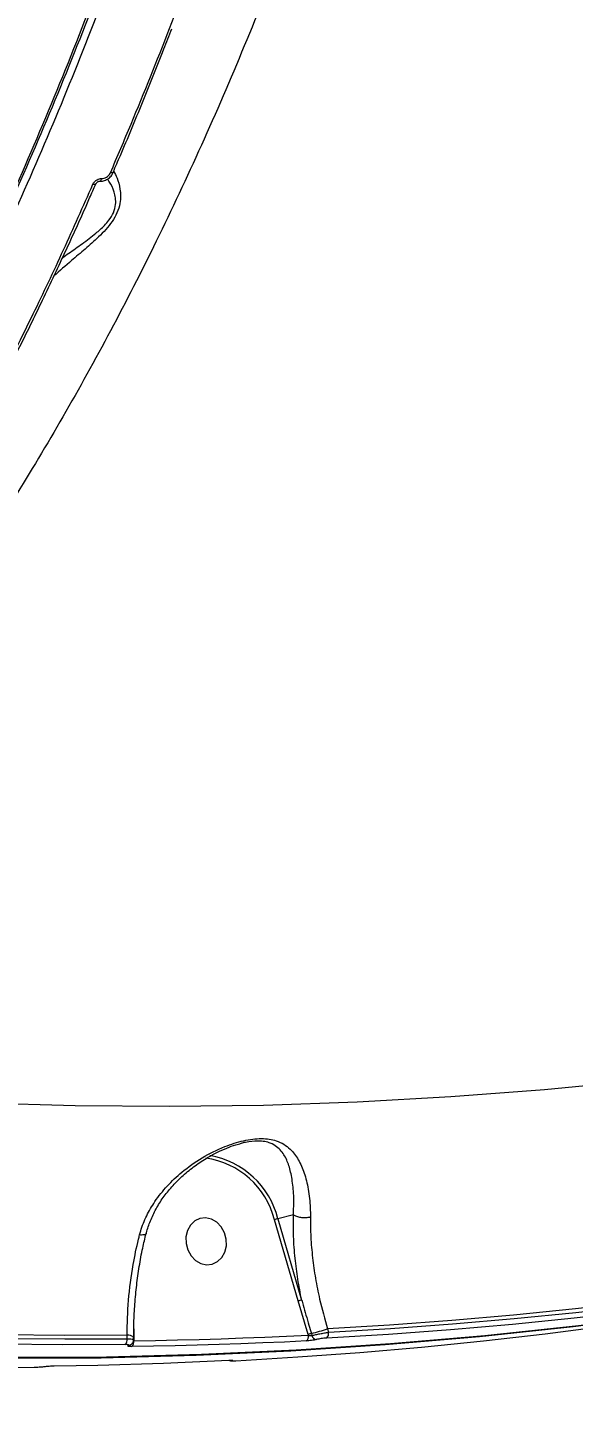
# Model space of a CAD drawing. Header units: millimetres. Extents: x -11024 to 8278, y -7837 to 5770.
# Drawn here: x 2963.5 to 3067.4, y -1815.6 to -1551.2 of the extents above; entities that cross this region are included whole.
import ezdxf

# ---------------------------------------------------------------- set-up
doc = ezdxf.new("R2010")
doc.units = ezdxf.units.MM
for name, color, linetype in [('DIKOM_ОБЪЕКТ', 7, 'Continuous'), ('DIKOM_РАЗМЕР_ЗОНА', 7, 'Continuous'), ('DIKOM_РАЗМЕР_ОБЪЕКТА', 7, 'Continuous')]:
    doc.layers.add(name, color=color, linetype=linetype)
doc.styles.add('style1', font='arial.ttf', dxfattribs={"width": 0.8})
doc.dimstyles.new('1-50', dxfattribs={"dimtxt": 300, "dimasz": 200, "dimexe": 100, "dimexo": 0, "dimgap": 100, "dimtad": 1, "dimtxsty": 'style1', "dimcen": 200, "dimclrd": 7, "dimclre": 7, "dimclrt": 7, "dimadec": 1, "dimazin": 2, "dimtfac": 1, "dimtmove": 0, "dimatfit": 2, "dimfxl": 0, "dimlwd": 25, "dimlwe": 18, "dimarcsym": 0})

# ---------------------------------------------------------------- blocks, each defined once
blk = doc.blocks.new('*D9')
at = {"layer": 'Defpoints', "color": 0, "transparency": 16777216}
for p in [(3740.68, 3707.51), (-8191.56, -3797.25), (-1076.12, -3797.25)]:
    blk.add_point(p, dxfattribs=at)
at = {"layer": 'DIKOM_РАЗМЕР_ОБЪЕКТА', "color": 7, "lineweight": 18, "transparency": 16777216}
for p, q in [((3740.68, 3707.51), (-8291.56, 3707.51)), ((-1076.12, -3797.25), (-8291.56, -3797.25))]:
    blk.add_line(p, q, dxfattribs=at)
at = {"layer": 'DIKOM_РАЗМЕР_ОБЪЕКТА', "color": 7, "lineweight": 25, "transparency": 16777216}
blk.add_line((-8191.56, 3507.51), (-8191.56, -3597.25), dxfattribs=at)
at = {"layer": 'DIKOM_РАЗМЕР_ОБЪЕКТА', "color": 7, "transparency": 16777216}
for points in [[(-8224.9, 3507.51), (-8158.23, 3507.51), (-8191.56, 3707.51)], [(-8224.9, -3597.25), (-8158.23, -3597.25), (-8191.56, -3797.25)]]:
    blk.add_solid(points, dxfattribs=at)
at = {"layer": 'DIKOM_РАЗМЕР_ОБЪЕКТА', "color": 7, "transparency": 16777216, "insert": (-8444.74, -44.87), "char_height": 300, "attachment_point": 5, "rotation": 90, "style": 'style1'}
blk.add_mtext('7500', dxfattribs=at)
blk = doc.blocks.new('*D10')
at = {"layer": 'Defpoints', "color": 0, "transparency": 16777216}
for p in [(-7791.31, -186.83), (6174.94, -1432.98), (6174.94, -5371.27)]:
    blk.add_point(p, dxfattribs=at)
at = {"layer": 'DIKOM_РАЗМЕР_ОБЪЕКТА', "color": 7, "lineweight": 18, "transparency": 16777216}
for p, q in [((-7791.31, -186.83), (-7791.31, -5471.27)), ((6174.94, -1432.98), (6174.94, -5471.27))]:
    blk.add_line(p, q, dxfattribs=at)
at = {"layer": 'DIKOM_РАЗМЕР_ОБЪЕКТА', "color": 7, "lineweight": 25, "transparency": 16777216}
blk.add_line((-7591.31, -5371.27), (5974.94, -5371.27), dxfattribs=at)
at = {"layer": 'DIKOM_РАЗМЕР_ОБЪЕКТА', "color": 7, "transparency": 16777216}
for points in [[(-7591.31, -5337.93), (-7591.31, -5404.6), (-7791.31, -5371.27)], [(5974.94, -5337.93), (5974.94, -5404.6), (6174.94, -5371.27)]]:
    blk.add_solid(points, dxfattribs=at)
at = {"layer": 'DIKOM_РАЗМЕР_ОБЪЕКТА', "color": 7, "transparency": 16777216, "insert": (-1343.68, -5118.1), "char_height": 300, "attachment_point": 5, "style": 'style1'}
blk.add_mtext('14000', dxfattribs=at)
blk = doc.blocks.new('*D11')
at = {"layer": 'Defpoints', "color": 0, "transparency": 16777216}
for p in [(3316.13, 5770.14), (-10574.15, -5797.25), (-1580.09, -5797.25)]:
    blk.add_point(p, dxfattribs=at)
at = {"layer": 'DIKOM_РАЗМЕР_ЗОНА', "color": 7, "lineweight": 18, "transparency": 16777216}
for p, q in [((3316.13, 5770.14), (-10674.15, 5770.14)), ((-1580.09, -5797.25), (-10674.15, -5797.25))]:
    blk.add_line(p, q, dxfattribs=at)
at = {"layer": 'DIKOM_РАЗМЕР_ЗОНА', "color": 7, "lineweight": 25, "transparency": 16777216}
blk.add_line((-10574.15, 5570.14), (-10574.15, -5597.25), dxfattribs=at)
at = {"layer": 'DIKOM_РАЗМЕР_ЗОНА', "color": 7, "transparency": 16777216}
for points in [[(-10607.49, 5570.14), (-10540.82, 5570.14), (-10574.15, 5770.14)], [(-10607.49, -5597.25), (-10540.82, -5597.25), (-10574.15, -5797.25)]]:
    blk.add_solid(points, dxfattribs=at)
at = {"layer": 'DIKOM_РАЗМЕР_ЗОНА', "color": 7, "transparency": 16777216, "insert": (-10827.33, -172.99), "char_height": 300, "attachment_point": 5, "rotation": 90, "style": 'style1'}
blk.add_mtext('11500', dxfattribs=at)

msp = doc.modelspace()

# ---------------------------------------------------------------- linework, layer by layer
at = {"layer": 'DIKOM_ОБЪЕКТ', "color": 7, "linetype": 'Continuous', "lineweight": 15}
for p, q in [((2979.815, -1578.672), (2979.804, -1578.713)), ((3015.014, -1793.659), (3010.487, -1778.172)), ((3014.093, -1777.249), (3011.148, -1777.983)), ((3011.148, -1777.983), (3015.675, -1793.47)), ((3016.913, -1800.027), (3015.014, -1793.659)), ((2982.419, -1800.846), (2982.417, -1800.191)), ((2983.649, -1800.501), (2983.648, -1800.491)), ((2983.65, -1801.081), (2983.649, -1800.501)), ((2983.698, -1800.719), (2983.65, -1800.715)), ((2983.704, -1798.971), (2983.698, -1800.719)), ((2983.698, -1800.719), (2983.699, -1801.225)), ((3016.951, -1800.158), (3016.913, -1800.027)), ((3017.526, -1799.85), (3017.641, -1800.242)), ((3020.591, -1798.967), (3020.781, -1799.614))]:
    msp.add_line(p, q, dxfattribs=at)
at = {"layer": 'DIKOM_ОБЪЕКТ', "color": 7, "linetype": 'Continuous', "lineweight": 15, "flags": 128}
for points in [[(2976.48, -1580.898), (2976.47, -1580.919), (2976.418, -1580.97), (2976.333, -1581.004), (2976.219, -1581.019), (2976.08, -1581.014), (2975.921, -1580.99)], [(2977.186, -1580.398), (2977.244, -1580.393), (2977.314, -1580.363), (2977.382, -1580.309), (2977.446, -1580.232), (2977.505, -1580.133), (2977.557, -1580.015), (2977.601, -1579.881)], [(2979.804, -1578.713), (2979.793, -1578.731), (2979.738, -1578.777), (2979.653, -1578.807), (2979.541, -1578.819), (2979.406, -1578.813), (2979.252, -1578.79)], [(2864.774, -1747.935), (2882.733, -1750.273), (2900.702, -1752.244), (2918.675, -1753.848), (2936.646, -1755.083), (2954.609, -1755.949), (2972.558, -1756.446), (2990.488, -1756.574), (3008.394, -1756.332), (3026.268, -1755.721), (3044.106, -1754.742), (3061.903, -1753.393), (3079.651, -1751.677), (3097.346, -1749.592), (3114.982, -1747.141), (3132.554, -1744.323), (3150.055, -1741.14), (3167.481, -1737.592), (3184.825, -1733.681), (3202.082, -1729.408), (3219.247, -1724.775), (3236.314, -1719.782), (3253.278, -1714.432), (3270.133, -1708.726)], [(2837.384, -1795.487), (2851.655, -1797.373), (2869.793, -1799.446), (2887.936, -1801.156), (2906.079, -1802.504), (2924.215, -1803.49), (2942.34, -1804.112), (2960.448, -1804.371), (2978.533, -1804.266), (2996.59, -1803.799), (3014.614, -1802.968), (3032.599, -1801.774), (3050.539, -1800.217), (3068.43, -1798.298), (3086.266, -1796.018), (3104.041, -1793.377), (3121.75, -1790.376), (3139.387, -1787.016), (3156.948, -1783.297), (3174.427, -1779.222), (3182.588, -1777.189)], [(3178.158, -1778.303), (3173.41, -1779.475), (3155.931, -1783.551), (3138.37, -1787.269), (3120.733, -1790.629), (3103.024, -1793.63), (3085.249, -1796.272), (3067.413, -1798.552), (3049.523, -1800.47), (3031.582, -1802.027), (3013.597, -1803.221), (2995.573, -1804.052), (2977.516, -1804.52), (2959.431, -1804.624), (2941.323, -1804.365), (2923.198, -1803.743), (2905.062, -1802.758), (2886.919, -1801.41), (2868.776, -1799.699), (2850.638, -1797.627), (2837.384, -1795.883)], [(2993.653, -1782.702), (2993.99, -1783.938), (2994.609, -1785.04), (2995.46, -1785.92), (2996.475, -1786.505), (2997.571, -1786.75), (2998.66, -1786.633), (2999.652, -1786.165), (3000.469, -1785.383), (3001.043, -1784.35), (3001.328, -1783.151), (3001.301, -1781.882), (3000.964, -1780.646), (3000.345, -1779.544), (2999.494, -1778.664), (2998.479, -1778.078), (2997.383, -1777.834), (2996.294, -1777.95), (2995.302, -1778.419), (2994.486, -1779.201), (2993.911, -1780.234), (2993.626, -1781.433), (2993.653, -1782.702)], [(3114.699, -1788.874), (3103.02, -1790.684), (3091.314, -1792.337), (3079.583, -1793.834), (3067.827, -1795.175), (3056.049, -1796.358), (3044.249, -1797.385), (3032.429, -1798.255), (3020.591, -1798.967)], [(3020.781, -1799.614), (3032.595, -1798.902), (3044.39, -1798.033), (3056.167, -1797.008), (3067.922, -1795.827), (3079.654, -1794.489), (3091.362, -1792.996), (3103.045, -1791.346), (3114.7, -1789.542)], [(3114.395, -1790.645), (3102.73, -1792.451), (3091.038, -1794.102), (3079.32, -1795.596), (3067.578, -1796.935), (3055.813, -1798.117), (3044.027, -1799.143), (3032.222, -1800.013), (3020.398, -1800.726)], [(3003.109, -1805.034), (3014.933, -1804.322), (3026.738, -1803.452), (3038.524, -1802.426), (3050.289, -1801.244), (3062.031, -1799.905), (3073.749, -1798.41), (3085.441, -1796.76), (3097.106, -1794.954)], [(2982.005, -1801.958), (2970.177, -1802.007), (2958.339, -1801.9), (2946.493, -1801.637), (2934.64, -1801.219), (2922.782, -1800.646), (2910.92, -1799.918), (2899.056, -1799.034), (2887.191, -1797.995)], [(2982.417, -1800.191), (2970.575, -1800.24), (2958.723, -1800.133), (2946.862, -1799.87), (2934.994, -1799.45), (2923.122, -1798.875), (2911.245, -1798.144), (2899.367, -1797.258), (2887.487, -1796.215)], [(2887.684, -1796.886), (2899.538, -1797.924), (2911.393, -1798.807), (2923.245, -1799.535), (2935.093, -1800.108), (2946.936, -1800.525), (2958.773, -1800.787), (2970.601, -1800.894), (2982.419, -1800.846)], [(2983.699, -1801.225), (2987.862, -1801.159), (2992.022, -1801.074), (2996.181, -1800.969), (3000.339, -1800.845), (3004.495, -1800.702), (3008.649, -1800.54), (3012.801, -1800.358), (3016.951, -1800.158)], [(2869.902, -1802.304), (2881.767, -1803.343), (2893.631, -1804.227), (2905.492, -1804.955), (2917.351, -1805.528), (2929.203, -1805.946), (2941.05, -1806.209), (2952.887, -1806.316), (2964.715, -1806.267)], [(2982.966, -1802.075), (2982.814, -1802.127), (2982.644, -1802.151)], [(3016.564, -1801.27), (3012.41, -1801.471), (3008.254, -1801.653), (3004.097, -1801.815), (2999.938, -1801.958), (2995.777, -1802.082), (2991.614, -1802.187), (2987.45, -1802.272), (2983.284, -1802.338)], [(2968.538, -1806.013), (2972.703, -1805.947), (2976.868, -1805.862), (2981.03, -1805.757), (2985.191, -1805.634), (2989.35, -1805.491), (2993.508, -1805.328), (2997.663, -1805.146), (3001.817, -1804.945)], [(3002.151, -1804.956), (3002.306, -1804.988), (3002.464, -1804.993)]]:
    msp.add_lwpolyline(points, dxfattribs=at)
at = {"layer": 'DIKOM_ОБЪЕКТ', "color": 7, "linetype": 'Continuous', "lineweight": 15}
for centre, radius, start, end in [((2995.411, -1781.944), 16.228, 14.12736, 80.18125), ((2995.279, -1781.996), 15.681, 14.11423, 82.2563), ((3015.034, -1792.828), 15.345, 104.67042, 107.23811), ((3019.589, -1808.413), 15.447, 104.67888, 107.22965), ((2982.581, -1802.195), 2.01, 57.95852, 94.68569), ((3015.924, -1800.424), 1.061, 307.08365, 14.51548), ((3021.944, -1816.333), 17.064, 105.00553, 107.14841), ((2995.767, -1718.606), 84.108, 284.99284, 287.16616), ((3018.575, -1800.052), 0.954, 191.53122, 264.38588), ((3019.751, -1799.881), 1.064, 307.48037, 14.54344), ((2981.344, -1801.079), 1.1, 306.92038, 12.21872), ((2982.633, -1801.461), 1.092, 306.60224, 12.50432)]:
    msp.add_arc(centre, radius, start, end, dxfattribs=at)
for points, knots in [([(3019.5, -1125.392), (3020.282, -1129.007), (3022.388, -1138.745), (3025.297, -1155.226), (3028.058, -1174.946), (3030.183, -1195.489), (3031.646, -1216.803), (3032.424, -1238.834), (3032.5, -1261.097), (3031.89, -1283.51), (3030.626, -1305.99), (3028.686, -1328.902), (3026.049, -1352.186), (3022.706, -1375.765), (3018.73, -1399.123), (3014.152, -1422.183), (3009.011, -1444.879), (3003.224, -1467.581), (2996.784, -1490.208), (2989.697, -1512.678), (2982.118, -1534.496), (2974.087, -1555.604), (2965.65, -1575.957), (2956.668, -1595.889), (2947.151, -1615.309), (2937.118, -1634.135), (2926.791, -1651.955), (2916.213, -1668.73), (2905.43, -1684.446), (2894.266, -1699.36), (2882.745, -1713.383), (2870.898, -1726.445), (2859.492, -1737.755), (2848.588, -1747.474), (2838.228, -1755.773), (2827.781, -1763.214), (2817.273, -1769.764), (2806.818, -1775.355), (2796.467, -1779.965), (2787.305, -1783.292), (2781.589, -1784.846), (2779.262, -1785.478)], [0, 0, 0, 0, 0.0156521, 0.042168, 0.0687044, 0.0952202, 0.1225062, 0.1498146, 0.1771007, 0.2036165, 0.2301529, 0.2566687, 0.2839548, 0.3112631, 0.3385492, 0.365065, 0.3916012, 0.4181172, 0.4454032, 0.4727115, 0.4999976, 0.5265134, 0.5530498, 0.5795656, 0.6068517, 0.63416, 0.661446, 0.687962, 0.7144982, 0.741014, 0.7683001, 0.7956083, 0.8228943, 0.8459724, 0.8690776, 0.8921825, 0.9155066, 0.9388307, 0.9615639, 0.9843487, 1, 1, 1, 1]), ([(3059.523, -1205.41), (3060.026, -1210.89), (3061.032, -1221.856), (3061.955, -1238.813), (3062.45, -1256.086), (3062.469, -1273.908), (3061.997, -1292.25), (3061.011, -1311.084), (3059.524, -1330.108), (3057.477, -1349.822), (3054.82, -1370.194), (3051.511, -1391.167), (3047.595, -1412.324), (3043.057, -1433.597), (3037.898, -1454.91), (3032.237, -1475.771), (3026.107, -1496.118), (3019.551, -1515.901), (3012.453, -1535.469), (3004.814, -1554.74), (2996.648, -1573.64), (2988.142, -1591.735), (2979.333, -1608.984), (2970.265, -1625.362), (2960.783, -1641.154), (2950.902, -1656.275), (2940.648, -1670.655), (2930.929, -1683.1), (2921.835, -1693.797), (2913.405, -1702.968), (2904.855, -1711.548), (2896.213, -1719.416), (2890.124, -1724.645), (2886.915, -1727.046), (2886.614, -1727.271)], [0, 0, 0, 0, 0.0299496, 0.0599349, 0.0899203, 0.1198699, 0.1510474, 0.1822657, 0.2134839, 0.2446615, 0.2785606, 0.3124859, 0.346385, 0.3812742, 0.416192, 0.4510812, 0.4848682, 0.5186813, 0.5524682, 0.5872409, 0.6220422, 0.6568149, 0.6905217, 0.7242547, 0.7579615, 0.7926504, 0.8273678, 0.8620569, 0.8889811, 0.9159055, 0.9430448, 0.9701838, 0.9971966, 1, 1, 1, 1]), ([(2772.555, -1786.164), (2775.644, -1785.491), (2782.656, -1783.965), (2793.726, -1780.057), (2805.688, -1774.766), (2817.797, -1768.146), (2830.012, -1760.219), (2842.291, -1750.965), (2854.366, -1740.592), (2866.199, -1729.162), (2877.76, -1716.758), (2889.237, -1703.178), (2900.585, -1688.42), (2911.762, -1672.506), (2922.522, -1655.787), (2932.836, -1638.34), (2942.689, -1620.255), (2952.24, -1601.237), (2961.443, -1581.314), (2970.257, -1560.533), (2978.488, -1539.353), (2986.121, -1517.856), (2993.154, -1496.128), (2999.703, -1473.817), (3005.724, -1450.975), (3011.181, -1427.671), (3015.753, -1405.403), (3019.532, -1384.263), (3022.619, -1364.304), (3025.23, -1344.301), (3027.352, -1324.307), (3028.964, -1304.539), (3030.06, -1285.092), (3030.623, -1267.981), (3030.693, -1257.376), (3030.722, -1253.058)], [0, 0, 0, 0, 0.0247402, 0.0561655, 0.087615, 0.1190403, 0.1513785, 0.1837429, 0.216081, 0.2475062, 0.2789557, 0.310381, 0.3427192, 0.3750837, 0.4074218, 0.4388469, 0.4702965, 0.5017217, 0.5340599, 0.5664243, 0.5987624, 0.6301877, 0.6616371, 0.6930624, 0.7254004, 0.7577648, 0.7901029, 0.8174539, 0.844837, 0.87222, 0.8998625, 0.927505, 0.9544473, 0.9814507, 1, 1, 1, 1]), ([(3031.064, -1253.525), (3031.036, -1257.833), (3030.959, -1269.528), (3030.268, -1288.925), (3028.819, -1311.736), (3026.689, -1334.787), (3023.899, -1357.964), (3020.46, -1381.161), (3016.377, -1404.304), (3011.643, -1427.354), (3006.28, -1450.274), (3000.309, -1472.994), (2993.76, -1495.409), (2986.662, -1517.414), (2979.032, -1538.937), (2970.872, -1559.931), (2962.207, -1580.371), (2953.067, -1600.2), (2943.497, -1619.327), (2933.54, -1637.66), (2923.223, -1655.135), (2912.557, -1671.705), (2901.567, -1687.364), (2890.288, -1702.058), (2878.778, -1715.769), (2867.074, -1728.254), (2859.07, -1736.3), (2854.952, -1739.833), (2854.818, -1739.948)], [0, 0, 0, 0, 0.0236312, 0.0641495, 0.1047954, 0.1455064, 0.1862175, 0.2268634, 0.2673817, 0.3078999, 0.3485459, 0.3892568, 0.4299679, 0.4706138, 0.5111321, 0.5516503, 0.5922964, 0.6330075, 0.6737185, 0.7143645, 0.7548827, 0.7954011, 0.8360472, 0.876758, 0.9174692, 0.9581151, 0.9986336, 1, 1, 1, 1]), ([(2979.252, -1578.79), (2980.57, -1575.708), (2984.426, -1566.696), (2990.544, -1551.402), (2997.475, -1532.735), (3004.049, -1513.645), (3008.083, -1500.608), (3010.101, -1494.089)], [0, 0, 0, 0, 0.1144539, 0.3347654, 0.5550762, 0.7775386, 1, 1, 1, 1]), ([(2945.779, -1579.058), (2948.529, -1572.74), (2954.03, -1560.103), (2961.767, -1540.395), (2969.141, -1520.206), (2973.661, -1506.347), (2975.922, -1499.417)], [0, 0, 0, 0, 0.2485954, 0.4971899, 0.7485949, 1, 1, 1, 1]), ([(2977.168, -1499.88), (2974.929, -1506.749), (2970.449, -1520.485), (2963.094, -1540.651), (2955.319, -1560.487), (2949.744, -1573.296), (2946.957, -1579.701)], [0, 0, 0, 0, 0.2485949, 0.4971903, 0.7485943, 1, 1, 1, 1]), ([(2979.768, -1578.657), (2980.229, -1577.604), (2982.133, -1573.252), (2985.362, -1565.436), (2988.623, -1557.387), (2990.434, -1552.644), (2990.926, -1551.356)], [0, 0, 0, 0, 0.118435, 0.4897564, 0.8614515, 1, 1, 1, 1]), ([(2979.855, -1578.458), (2980.082, -1578.876), (2980.584, -1579.801), (2981.049, -1581.51), (2981.216, -1583.181), (2981.119, -1584.683), (2980.617, -1586.377), (2979.624, -1588.09), (2978.379, -1589.623), (2976.644, -1591.39), (2974.419, -1593.357), (2971.483, -1595.812), (2969.594, -1597.472), (2968.493, -1598.439)], [0, 0, 0, 0, 0.0999143, 0.2213408, 0.282927, 0.3458818, 0.4183811, 0.4828666, 0.5450697, 0.6097228, 0.7228924, 0.8385328, 1, 1, 1, 1]), ([(2960.513, -1613.826), (2960.784, -1613.286), (2962.137, -1610.589), (2965.443, -1603.867), (2970.354, -1593.523), (2974.064, -1585.169), (2975.921, -1580.99)], [0, 0, 0, 0, 0.0507711, 0.2538555, 0.6266986, 1, 1, 1, 1]), ([(2961.078, -1613.704), (2961.287, -1613.294), (2963.076, -1609.795), (2966.352, -1603.035), (2970.886, -1593.407), (2974.255, -1586.013), (2976.078, -1581.793), (2976.467, -1580.892)], [0, 0, 0, 0, 0.0389521, 0.3324274, 0.6265239, 0.9203551, 1, 1, 1, 1]), ([(2970.127, -1594.967), (2970.523, -1594.679), (2971.708, -1593.819), (2973.889, -1592.322), (2976.197, -1590.584), (2977.925, -1589.051), (2979.085, -1587.728), (2979.933, -1586.34), (2980.296, -1584.848), (2980.239, -1583.539), (2979.865, -1582.069), (2979.303, -1580.809), (2978.798, -1580.169), (2978.652, -1579.984)], [0, 0, 0, 0, 0.0701066, 0.2098015, 0.3490936, 0.4412672, 0.4955723, 0.5669066, 0.6475859, 0.7200527, 0.792854, 0.9401958, 1, 1, 1, 1]), ([(2975.921, -1580.99), (2975.944, -1580.94), (2976.038, -1580.742), (2976.281, -1580.422), (2976.684, -1580.106), (2977.144, -1579.902), (2977.449, -1579.888), (2977.601, -1579.881)], [0, 0, 0, 0, 0.07961509, 0.31949769, 0.54977672, 0.77481819, 1, 1, 1, 1]), ([(2976.482, -1580.905), (2976.493, -1580.878), (2976.525, -1580.8), (2976.635, -1580.66), (2976.785, -1580.532), (2976.936, -1580.448), (2977.069, -1580.405), (2977.159, -1580.395), (2977.181, -1580.398), (2977.186, -1580.399)], [0, 0, 0, 0, 0.1155107, 0.3302411, 0.5059774, 0.6655354, 0.8093572, 0.9596827, 1, 1, 1, 1]), ([(2977.19, -1580.386), (2977.231, -1580.392), (2977.536, -1580.433), (2978.139, -1580.294), (2978.901, -1579.899), (2979.495, -1579.338), (2979.692, -1578.885), (2979.774, -1578.698)], [0, 0, 0, 0, 0.0382423, 0.2890422, 0.5463958, 0.8123682, 1, 1, 1, 1]), ([(2977.601, -1579.881), (2977.752, -1579.874), (2978.053, -1579.861), (2978.507, -1579.659), (2978.902, -1579.347), (2979.138, -1579.033), (2979.229, -1578.838), (2979.252, -1578.79)], [0, 0, 0, 0, 0.2263477, 0.4527563, 0.6823892, 0.9207637, 1, 1, 1, 1]), ([(2984.801, -1781.08), (2984.871, -1780.827), (2985.213, -1779.578), (2986.094, -1777.404), (2987.777, -1774.512), (2990.017, -1771.709), (2993.019, -1768.872), (2996.665, -1766.287), (3000.675, -1764.274), (3004.008, -1763.199), (3006.359, -1762.788), (3008.028, -1762.682), (3009.526, -1762.8), (3010.984, -1763.148), (3012.319, -1763.777), (3013.778, -1764.921), (3015.111, -1766.678), (3016.224, -1769.234), (3016.992, -1772.31), (3017.321, -1775.207), (3017.338, -1777.079), (3017.342, -1777.642)], [0, 0, 0, 0, 0.01345445, 0.06632109, 0.11923046, 0.18327216, 0.2473517, 0.32647966, 0.4053653, 0.4678583, 0.49909564, 0.53030142, 0.56144271, 0.59262123, 0.6345149, 0.67648849, 0.74808554, 0.81975976, 0.8939584, 0.96806515, 1, 1, 1, 1]), ([(2986.102, -1780.845), (2986.112, -1780.788), (2986.274, -1779.951), (2986.874, -1778.358), (2987.911, -1776.095), (2989.278, -1773.912), (2990.932, -1771.861), (2992.86, -1769.907), (2995.042, -1768.098), (2997.299, -1766.572), (2999.441, -1765.388), (3001.338, -1764.535), (3002.905, -1763.954), (3003.82, -1763.722), (3004.175, -1763.632)], [0, 0, 0, 0, 0.0067874, 0.1006051, 0.1980533, 0.2979001, 0.3994556, 0.5035714, 0.614342, 0.7236645, 0.8125185, 0.8899447, 0.9573014, 1, 1, 1, 1]), ([(3014.098, -1777.25), (3014.098, -1777.249), (3014.098, -1776.716), (3014.239, -1774.999), (3014.106, -1772.278), (3013.715, -1769.415), (3012.992, -1766.996), (3012.065, -1765.333), (3010.943, -1764.229), (3009.89, -1763.625), (3008.674, -1763.282), (3007.135, -1763.13), (3005.594, -1763.327), (3004.496, -1763.524), (3004.233, -1763.613), (3004.175, -1763.633)], [0, 0, 0, 0, 0.0000778, 0.0613949, 0.2028405, 0.3481715, 0.4833008, 0.6213623, 0.697453, 0.7752253, 0.8290535, 0.8849561, 0.9724173, 0.9939354, 1, 1, 1, 1]), ([(3015.675, -1793.47), (3015.419, -1792.146), (3014.904, -1789.484), (3014.393, -1785.426), (3014.076, -1781.305), (3014.087, -1778.606), (3014.093, -1777.249)], [0, 0, 0, 0, 0.2380405, 0.47815862, 0.7377131, 1, 1, 1, 1]), ([(3014.093, -1777.249), (3014.094, -1777.249), (3014.095, -1777.249), (3014.097, -1777.249), (3014.098, -1777.25)], [0, 0, 0, 0, 0.615682, 1, 1, 1, 1]), ([(3014.098, -1777.25), (3014.284, -1777.351), (3014.655, -1777.554), (3015.441, -1777.732), (3016.288, -1777.79), (3016.886, -1777.734), (3017.223, -1777.67), (3017.301, -1777.652), (3017.342, -1777.642)], [0, 0, 0, 0, 0.2315905, 0.4632595, 0.6948611, 0.926502, 0.9610207, 1, 1, 1, 1]), ([(3017.342, -1777.642), (3017.351, -1778.907), (3017.369, -1781.448), (3017.711, -1785.378), (3018.275, -1789.34), (3019.156, -1793.87), (3020.059, -1797.078), (3020.591, -1798.967)], [0, 0, 0, 0, 0.1872838, 0.3765519, 0.5570066, 0.7391969, 1, 1, 1, 1]), ([(2982.417, -1800.191), (2982.476, -1797.971), (2982.596, -1793.466), (2983.428, -1787.302), (2984.27, -1783.198), (2984.732, -1781.357), (2984.801, -1781.08)], [0, 0, 0, 0, 0.34349979, 0.69693652, 0.95453061, 1, 1, 1, 1]), ([(2983.689, -1800.492), (2983.691, -1799.61), (2983.695, -1797.538), (2983.885, -1794.24), (2984.227, -1790.637), (2984.731, -1787.067), (2985.325, -1783.779), (2985.819, -1781.74), (2986.039, -1780.83)], [0, 0, 0, 0, 0.133274, 0.3131519, 0.4937995, 0.6745932, 0.8548695, 1, 1, 1, 1]), ([(2985.983, -1780.822), (2985.984, -1780.847), (2985.987, -1780.949), (2985.713, -1781.053), (2985.301, -1781.099), (2984.965, -1781.091), (2984.84, -1781.083), (2984.801, -1781.08)], [0, 0, 0, 0, 0.1101459, 0.4611463, 0.8121343, 0.9420527, 1, 1, 1, 1]), ([(3015.675, -1793.47), (3015.765, -1793.791), (3016.216, -1795.394), (3016.843, -1797.517), (3017.372, -1799.323), (3017.526, -1799.85)], [0, 0, 0, 0, 0.15042987, 0.75212725, 1, 1, 1, 1]), ([(3016.951, -1800.158), (3017.01, -1800.177), (3017.125, -1800.216), (3017.317, -1800.252), (3017.486, -1800.263), (3017.583, -1800.255), (3017.627, -1800.246), (3017.636, -1800.243), (3017.641, -1800.242)], [0, 0, 0, 0, 0.2632581, 0.5160855, 0.7522352, 0.9410687, 0.9741183, 1, 1, 1, 1]), ([(3017.641, -1800.242), (3017.662, -1800.236), (3017.864, -1800.184), (3018.339, -1800.07), (3019.145, -1799.901), (3020.011, -1799.737), (3020.525, -1799.655), (3020.781, -1799.614)], [0, 0, 0, 0, 0.0286393, 0.267127, 0.5101671, 0.7556698, 1, 1, 1, 1]), ([(3020.398, -1800.726), (3020.241, -1800.736), (3019.925, -1800.758), (3019.395, -1800.823), (3018.904, -1800.903), (3018.616, -1800.966), (3018.495, -1800.997), (3018.482, -1801.001)], [0, 0, 0, 0, 0.2457625, 0.4917409, 0.7342947, 0.9715352, 1, 1, 1, 1]), ([(2982.644, -1802.151), (2982.689, -1802.125), (2982.779, -1802.072), (2982.699, -1802.009), (2982.467, -1801.968), (2982.198, -1801.957), (2982.03, -1801.958), (2982.005, -1801.958)], [0, 0, 0, 0, 0.2394043, 0.4786701, 0.7178734, 0.9576285, 1, 1, 1, 1]), ([(2982.419, -1800.846), (2982.461, -1800.847), (2982.74, -1800.856), (2983.184, -1800.891), (2983.582, -1800.972), (2983.621, -1801.046), (2983.639, -1801.081)], [0, 0, 0, 0, 0.0570483, 0.3810354, 0.7043835, 1, 1, 1, 1]), ([(2983.284, -1802.338), (2983.259, -1802.338), (2983.091, -1802.34), (2982.822, -1802.33), (2982.59, -1802.291), (2982.51, -1802.229), (2982.6, -1802.177), (2982.644, -1802.151)], [0, 0, 0, 0, 0.0426196, 0.2824838, 0.5216427, 0.7607814, 1, 1, 1, 1]), ([(2982.963, -1802.069), (2982.991, -1802.059), (2983.095, -1802.019), (2983.288, -1801.888), (2983.505, -1801.642), (2983.64, -1801.355), (2983.635, -1801.157), (2983.634, -1801.08)], [0, 0, 0, 0, 0.0906456, 0.3327234, 0.57204881, 0.8337071, 1, 1, 1, 1]), ([(3018.482, -1801.001), (3018.469, -1801.004), (3018.348, -1801.036), (3018.06, -1801.097), (3017.569, -1801.176), (3017.038, -1801.239), (3016.722, -1801.26), (3016.564, -1801.27)], [0, 0, 0, 0, 0.0278563, 0.2650279, 0.5076716, 0.7540228, 1, 1, 1, 1]), ([(2966.627, -1806.143), (2966.644, -1806.14), (2966.772, -1806.123), (2967.069, -1806.091), (2967.556, -1806.052), (2968.076, -1806.024), (2968.384, -1806.017), (2968.538, -1806.013)], [0, 0, 0, 0, 0.0385651, 0.2780359, 0.5183515, 0.7591647, 1, 1, 1, 1]), ([(3001.817, -1804.945), (3001.85, -1804.944), (3002.027, -1804.935), (3002.299, -1804.927), (3002.525, -1804.934), (3002.6, -1804.955), (3002.509, -1804.98), (3002.464, -1804.993)], [0, 0, 0, 0, 0.0556996, 0.2968008, 0.5326501, 0.7662439, 1, 1, 1, 1]), ([(3001.852, -1804.947), (3001.928, -1804.944), (3002.109, -1804.935), (3002.25, -1804.934), (3002.325, -1804.937), (3002.319, -1804.937), (3002.318, -1804.937)], [0, 0, 0, 0, 0.2955297, 0.705959, 0.9345626, 1, 1, 1, 1]), ([(3001.868, -1804.947), (3001.91, -1804.966), (3002.001, -1805.007), (3002.132, -1805.034), (3002.265, -1805.051), (3002.486, -1805.06), (3002.756, -1805.057), (3003.069, -1805.037), (3003.135, -1805.033)], [0, 0, 0, 0, 0.0814728, 0.1766153, 0.2699957, 0.4254474, 0.8802497, 1, 1, 1, 1]), ([(3002.464, -1804.993), (3002.418, -1805.005), (3002.328, -1805.03), (3002.402, -1805.05), (3002.628, -1805.054), (3002.9, -1805.045), (3003.076, -1805.036), (3003.109, -1805.034)], [0, 0, 0, 0, 0.2340476, 0.4679118, 0.7039428, 0.9448351, 1, 1, 1, 1]), ([(2964.715, -1806.267), (2964.869, -1806.264), (2965.177, -1806.258), (2965.697, -1806.231), (2966.184, -1806.195), (2966.481, -1806.163), (2966.609, -1806.145), (2966.627, -1806.143)], [0, 0, 0, 0, 0.2406907, 0.4814781, 0.7216692, 0.9611877, 1, 1, 1, 1])]:
    msp.add_open_spline(points, degree=3, knots=knots, dxfattribs=at)

# ---------------------------------------------------------------- dimensions: what is measured, and where the dimension line sits
at = {"layer": 'DIKOM_РАЗМЕР_ЗОНА'}
dim = msp.add_linear_dim(base=(-10574.155, -5797.252), p1=(3316.126, 5770.14), p2=(-1580.087, -5797.252), angle=90, text='11500', dimstyle='1-50', dxfattribs=at)
dim.commit()
dim.dimension.update_dxf_attribs({"geometry": '*D11', "text_midpoint": (-10574.155, -172.992), "dimtype": 160})
at = {"layer": 'DIKOM_РАЗМЕР_ОБЪЕКТА'}
dim = msp.add_linear_dim(base=(-8191.564, -3797.252), p1=(3740.68, 3707.508), p2=(-1076.116, -3797.252), angle=90, text='7500', dimstyle='1-50', dxfattribs=at)
dim.commit()
dim.dimension.update_dxf_attribs({"geometry": '*D9', "text_midpoint": (-8191.564, -44.872), "dimtype": 160})
dim = msp.add_linear_dim(base=(6174.942, -5371.267), p1=(-7791.307, -186.829), p2=(6174.942, -1432.983), text='14000', dimstyle='1-50', dxfattribs=at)
dim.commit()
dim.dimension.update_dxf_attribs({"geometry": '*D10', "text_midpoint": (-1343.681, -5371.267), "dimtype": 160})

doc.saveas('drawing.dxf')
